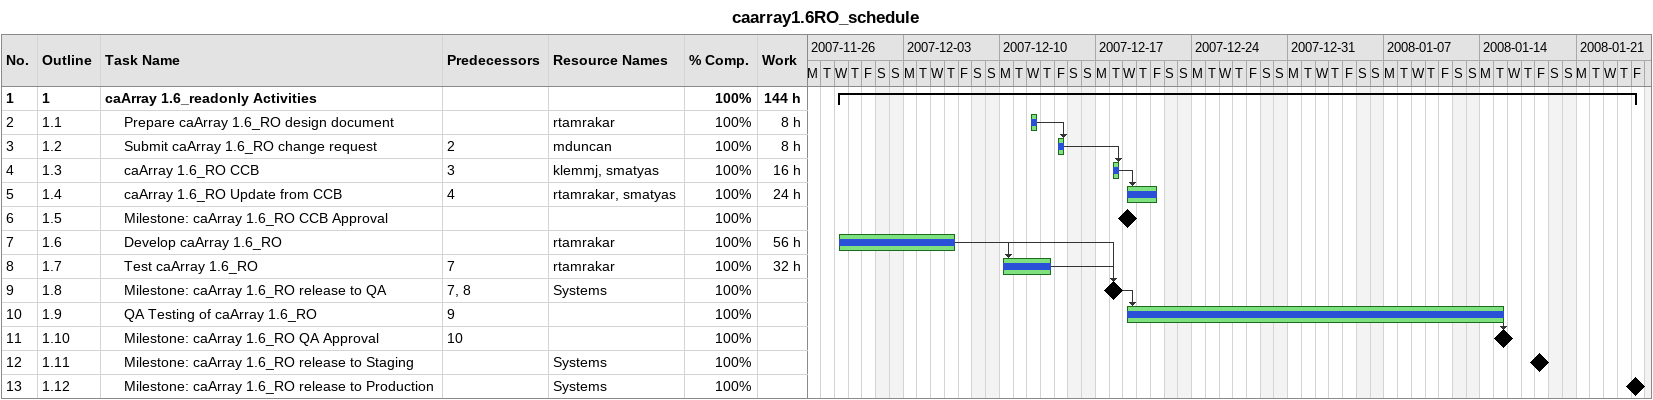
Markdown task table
caarray1.6RO_schedule

| ID | WBS | Task | Start | Finish | Predecessors | Resources | % complete | Work (h) |
|---|---|---|---|---|---|---|---|---|
| 1 | 1 | **caArray 1.6_readonly Activities** | 2007-11-28 | 2008-01-25 |  |  | 100 | 144 |
| 2 | 1.1 | Prepare caArray 1.6_RO design document | 2007-12-12 | 2007-12-12 |  | rtamrakar | 100 | 8 |
| 3 | 1.2 | Submit caArray 1.6_RO change request | 2007-12-14 | 2007-12-14 | 2 | mduncan | 100 | 8 |
| 4 | 1.3 | caArray 1.6_RO CCB | 2007-12-18 | 2007-12-18 | 3 | klemmj, smatyas | 100 | 16 |
| 5 | 1.4 | caArray 1.6_RO Update from CCB | 2007-12-19 | 2007-12-21 | 4 | rtamrakar, smatyas | 100 | 24 |
| 6 | 1.5 | Milestone: caArray 1.6_RO CCB Approval (milestone) | 2007-12-19 | 2007-12-19 |  |  | 100 |  |
| 7 | 1.6 | Develop caArray 1.6_RO | 2007-11-28 | 2007-12-06 |  | rtamrakar | 100 | 56 |
| 8 | 1.7 | Test caArray 1.6_RO | 2007-12-10 | 2007-12-13 | 7 | rtamrakar | 100 | 32 |
| 9 | 1.8 | Milestone: caArray 1.6_RO release to QA (milestone) | 2007-12-18 | 2007-12-18 | 7, 8 | Systems | 100 |  |
| 10 | 1.9 | QA Testing of caArray 1.6_RO | 2007-12-19 | 2008-01-15 | 9 |  | 100 |  |
| 11 | 1.10 | Milestone: caArray 1.6_RO QA Approval (milestone) | 2008-01-15 | 2008-01-15 | 10 |  | 100 |  |
| 12 | 1.11 | Milestone: caArray 1.6_RO release to Staging (milestone) | 2008-01-18 | 2008-01-18 |  | Systems | 100 |  |
| 13 | 1.12 | Milestone: caArray 1.6_RO release to Production (milestone) | 2008-01-25 | 2008-01-25 |  | Systems | 100 |  |
